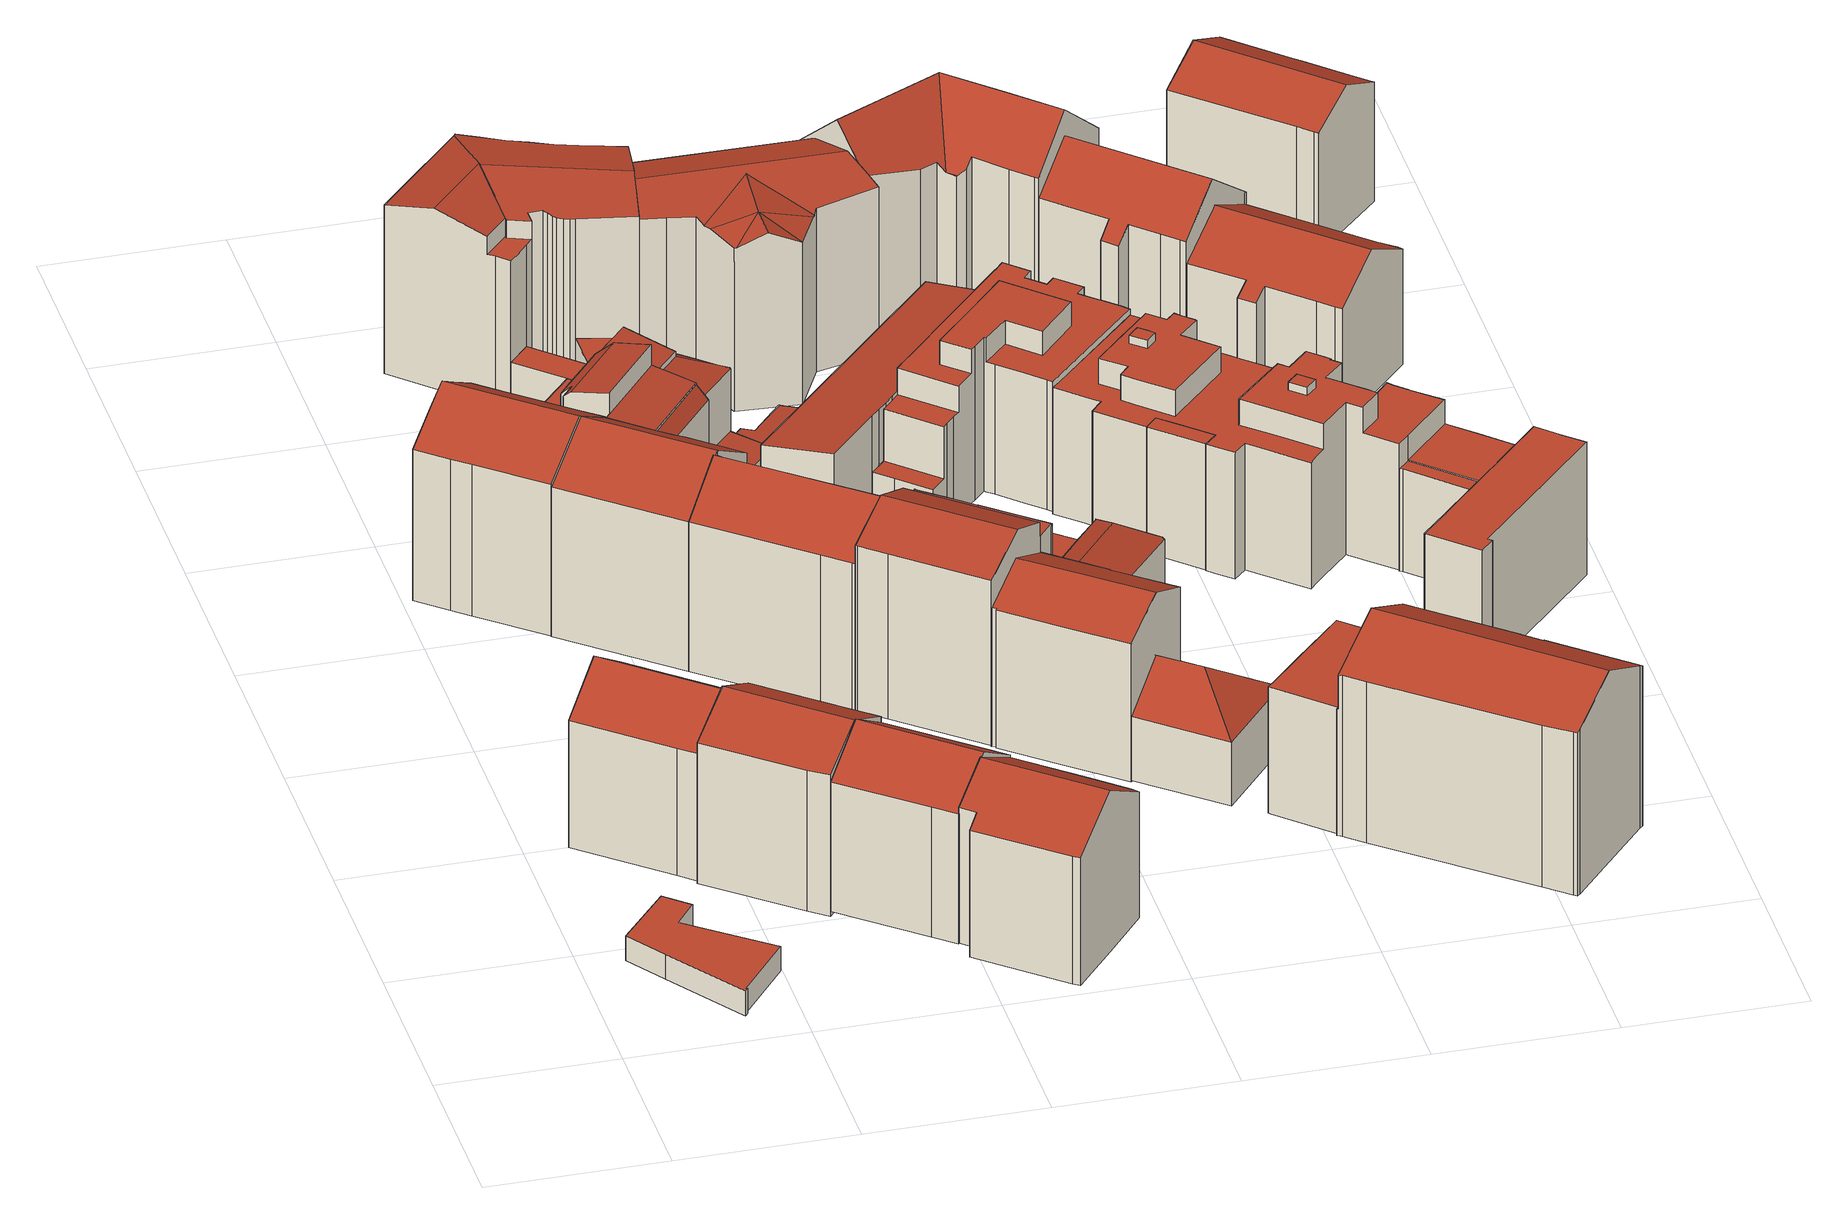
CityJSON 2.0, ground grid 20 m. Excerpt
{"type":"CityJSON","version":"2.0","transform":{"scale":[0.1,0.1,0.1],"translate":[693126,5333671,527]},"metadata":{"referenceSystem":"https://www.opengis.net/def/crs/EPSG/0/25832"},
"CityObjects":{
"building1":{"type":"Building","attributes":{"Gemeindeschluessel":"09162000","HoeheDach":"531.520","HoeheGrund":"528.500","Methode":"2000","NiedrigsteTraufeDesGebaeudes":"531.520","Geometrietyp2DReferenz":"3000","function":"31001_2000","roofType":"1000","measuredHeight":3.02},"geometry":[{"type":"MultiSurface","lod":"2","boundaries":[[[0,1,2,3]],[[4,0,3,5,6,7,8,9,10,11]],[[8,12,13,9]],[[9,13,14,10]],[[10,14,15,11]],[[1,0,4,16]],[[6,17,18,7]],[[7,18,12,8]],[[11,15,16,4]],[[17,19,2,1,16,15,14,13,12,18]],[[5,3,2,19,17,6]]],"semantics":{"surfaces":[{"type":"WallSurface"},{"type":"GroundSurface"},{"type":"RoofSurface"}],"values":[0,1,0,0,0,0,0,0,0,2,0]}}]},
"building2":{"type":"Building","attributes":{"Gemeindeschluessel":"09162000","HoeheDach":"548.028","HoeheGrund":"528.390","Methode":"1000","NiedrigsteTraufeDesGebaeudes":"543.693","Geometrietyp2DReferenz":"3000","function":"31001_1000","roofType":"3100","measuredHeight":19.64,"storeysAboveGround":4},"geometry":[{"type":"MultiSurface","lod":"2","boundaries":[[[20,21,22,23]],[[24,25,22,21,26,27]],[[28,27,26,29,30,31]],[[32,33,34,35,31,30,29,20,23]],[[36,37,24,27,28]],[[34,33,32,23,22,25,24,37]],[[34,37,36,35]],[[35,36,28,31]],[[29,26,21,20]]],"semantics":{"surfaces":[{"type":"WallSurface"},{"type":"RoofSurface"},{"type":"GroundSurface"}],"values":[0,1,0,2,1,0,0,0,0]}}]},
"building3":{"type":"Building","attributes":{"Gemeindeschluessel":"09162000","HoeheDach":"548.313","HoeheGrund":"528.130","Methode":"1000","NiedrigsteTraufeDesGebaeudes":"545.122","Geometrietyp2DReferenz":"3000","function":"31001_1000","roofType":"3100","measuredHeight":20.18,"storeysAboveGround":5},"geometry":[{"type":"MultiSurface","lod":"2","boundaries":[[[38,39,40,41,42,43]],[[42,41,44,45,46]],[[47,46,45,48,49,50]],[[39,38,51,50,49,48,52,40]],[[51,53,47,50]],[[38,43,53,51]],[[52,44,41,40]],[[48,45,44,52]],[[53,43,42,46,47]]],"semantics":{"surfaces":[{"type":"WallSurface"},{"type":"RoofSurface"},{"type":"GroundSurface"}],"values":[0,1,0,2,0,0,0,0,1]}}]},
"building4":{"type":"Building","attributes":{"Gemeindeschluessel":"09162000","HoeheDach":"551.012","HoeheGrund":"528.440","Methode":"1000","NiedrigsteTraufeDesGebaeudes":"546.655","Geometrietyp2DReferenz":"3000","function":"31001_9998","roofType":"3100","measuredHeight":22.57,"storeysAboveGround":5},"geometry":[{"type":"MultiSurface","lod":"2","boundaries":[[[54,55,56,57,58,59,60,61,62,63,64,65,66]],[[67,68,69,70]],[[71,64,63,72]],[[73,65,64,71]],[[74,75,76,77,78,79]],[[70,69,74,79]],[[58,57,80,81,82,59]],[[83,84,80,57,56,55]],[[85,61,60,86]],[[84,83,87,88,67,70,79,78,77,89,73,71,72,90,85,86,82,81,80]],[[90,62,61,85]],[[86,60,59,82]],[[69,68,91,54,66,76,75,74]],[[72,63,62,90]],[[88,91,68,67]],[[76,66,65,73,89,77]],[[88,87,83,55,54,91]]],"semantics":{"surfaces":[{"type":"RoofSurface"},{"type":"WallSurface"},{"type":"GroundSurface"}],"values":[0,1,1,1,1,1,1,1,1,2,1,1,0,1,1,1,1]}}]},
"building5":{"type":"Building","attributes":{"Gemeindeschluessel":"09162000","HoeheDach":"548.402","HoeheGrund":"528.720","Methode":"1000","NiedrigsteTraufeDesGebaeudes":"544.430","Geometrietyp2DReferenz":"3000","function":"31001_9998","roofType":"3100","measuredHeight":19.68,"storeysAboveGround":4},"geometry":[{"type":"MultiSurface","lod":"2","boundaries":[[[92,93,94,95,96,97]],[[92,97,98,99]],[[100,101,102,103]],[[104,98,97,96,105,106]],[[103,102,95,94]],[[107,104,106,108]],[[106,105,101,100,109,108]],[[99,98,104,107]],[[96,95,102,101,105]],[[93,92,99,107,108,109,100,103,94]]],"semantics":{"surfaces":[{"type":"WallSurface"},{"type":"RoofSurface"},{"type":"GroundSurface"}],"values":[0,0,0,1,0,0,0,0,1,2]}}]},
"building6":{"type":"Building","attributes":{"Gemeindeschluessel":"09162000","HoeheDach":"550.944","HoeheGrund":"528.270","Methode":"1000","NiedrigsteTraufeDesGebaeudes":"546.440","Geometrietyp2DReferenz":"3000","function":"31001_9998","roofType":"3100","measuredHeight":22.67,"storeysAboveGround":5},"geometry":[{"type":"MultiSurface","lod":"2","boundaries":[[[110,111,112,113]],[[114,115,116,117]],[[110,114,117,118,119,120,121,122,123,111]],[[119,55,124,120]],[[120,124,125,121]],[[115,113,126,116]],[[113,112,127,128,125,124,55,126]],[[110,113,115,114]],[[123,127,112,111]],[[121,125,128,122]],[[116,126,55,119,118,117]],[[122,128,127,123]]],"semantics":{"surfaces":[{"type":"WallSurface"},{"type":"GroundSurface"},{"type":"RoofSurface"}],"values":[0,0,1,0,0,2,2,0,0,0,0,0]}}]},
"building7":{"type":"Building","attributes":{"Gemeindeschluessel":"09162000","HoeheDach":"533.735","HoeheGrund":"528.440","Methode":"1000","NiedrigsteTraufeDesGebaeudes":"531.413","Geometrietyp2DReferenz":"3000","function":"31001_2000","roofType":"2100","measuredHeight":5.29},"geometry":[{"type":"MultiSurface","lod":"2","boundaries":[[[129,130,131,132]],[[133,134,130,129]],[[133,129,132,135,136]],[[137,138,131,130,134]],[[136,137,134,133]],[[132,131,138,135]],[[135,138,137,136]]],"semantics":{"surfaces":[{"type":"WallSurface"},{"type":"GroundSurface"},{"type":"RoofSurface"}],"values":[0,0,1,2,0,0,0]}}]},
"building8":{"type":"Building","attributes":{"Gemeindeschluessel":"09162000","HoeheDach":"548.349","HoeheGrund":"528.750","Methode":"1000","NiedrigsteTraufeDesGebaeudes":"544.125","Geometrietyp2DReferenz":"3000","function":"31001_1000","roofType":"3100","measuredHeight":19.6,"storeysAboveGround":5},"geometry":[{"type":"MultiSurface","lod":"2","boundaries":[[[139,140,141,142]],[[143,144,145,146,147,148]],[[149,150,151,152]],[[144,143,153,139,142,154,155,149,152,156,157,145]],[[143,148,158,153]],[[153,158,140,139]],[[159,160,150,149,155,154]],[[152,151,161,156]],[[147,146,162,161,151,150,160]],[[157,162,146,145]],[[142,141,159,154]],[[141,140,158,148,147,160,159]],[[156,161,162,157]]],"semantics":{"surfaces":[{"type":"WallSurface"},{"type":"GroundSurface"},{"type":"RoofSurface"}],"values":[0,0,0,1,0,0,0,0,2,0,0,2,0]}}]},
"building9":{"type":"Building","attributes":{"Gemeindeschluessel":"09162000","HoeheDach":"549.602","HoeheGrund":"528.480","Methode":"2000","NiedrigsteTraufeDesGebaeudes":"546.634","Geometrietyp2DReferenz":"3000","function":"31001_9998","roofType":"2100","measuredHeight":21.12,"storeysAboveGround":5},"geometry":[{"type":"MultiSurface","lod":"2","boundaries":[[[163,164,165,166,167,168]],[[169,170,171,172,173,174]],[[175,176,168,167]],[[177,178,171,170]],[[179,180,181,182]],[[172,163,168,176,181,180,173]],[[174,173,180,179]],[[165,164,178,177]],[[170,169,174,179,182,175,167,166,165,177]],[[171,178,164,163,172]],[[182,181,176,175]]],"semantics":{"surfaces":[{"type":"WallSurface"},{"type":"RoofSurface"},{"type":"GroundSurface"}],"values":[0,0,0,0,0,1,0,0,2,1,0]}}]},
"building10":{"type":"Building","attributes":{"Gemeindeschluessel":"09162000","HoeheDach":"547.115","HoeheGrund":"528.280","Methode":"2000","NiedrigsteTraufeDesGebaeudes":"544.552","Geometrietyp2DReferenz":"3000","function":"31001_9998","roofType":"1000","measuredHeight":18.84,"storeysAboveGround":4},"geometry":[{"type":"MultiSurface","lod":"2","boundaries":[[[183,184,185,186,187,188]],[[189,190,120,191,119,192,193,194,195,196]],[[197,184,183,198]],[[189,199,200,190]],[[191,120,201,198,183,188,119]],[[184,197,202,196,195,194,185]],[[192,187,186,193]],[[190,200,201,120]],[[201,200,199,202,197,198]],[[196,202,199,189]],[[119,188,187,192]],[[193,186,185,194]]],"semantics":{"surfaces":[{"type":"RoofSurface"},{"type":"GroundSurface"},{"type":"WallSurface"}],"values":[0,1,2,2,2,2,2,2,0,2,2,2]}}]},
"building11":{"type":"Building","attributes":{"Gemeindeschluessel":"09162000","HoeheDach":"534.444","HoeheGrund":"528.444","Methode":"3220","NiedrigsteTraufeDesGebaeudes":"534.444","Geometrietyp2DReferenz":"3000","function":"31001_2000","roofType":"9999","measuredHeight":6},"geometry":[{"type":"MultiSurface","lod":"2","boundaries":[[[203,204,205,129]],[[204,206,207,205]],[[208,209,210,211]],[[206,212,213,207]],[[129,205,207,213,211,210]],[[209,203,129,210]],[[212,208,211,213]],[[209,208,212,206,204,203]]],"semantics":{"surfaces":[{"type":"WallSurface"},{"type":"GroundSurface"},{"type":"RoofSurface"}],"values":[0,0,0,0,1,0,0,2]}}]},
"building12":{"type":"Building","attributes":{"Gemeindeschluessel":"09162000","HoeheDach":"550.990","HoeheGrund":"528.321","Methode":"2000","NiedrigsteTraufeDesGebaeudes":"544.844","Geometrietyp2DReferenz":"3000","function":"31001_1000","roofType":"3100","measuredHeight":22.67,"storeysAboveGround":6},"geometry":[{"type":"MultiSurface","lod":"2","boundaries":[[[214,215,115,114]],[[114,115,216,217,110]],[[218,219,220,221]],[[221,220,222,223]],[[224,225,215,214]],[[223,222,226,227,228]],[[226,222,220,219,229,217,216]],[[110,217,229,111]],[[111,229,219,218]],[[228,227,225,224]],[[114,110,111,218,221,223,228,224,214]],[[215,225,227,226,216,115]]],"semantics":{"surfaces":[{"type":"WallSurface"},{"type":"RoofSurface"},{"type":"GroundSurface"}],"values":[0,0,0,0,0,0,1,0,0,0,2,1]}}]},
"building13":{"type":"Building","attributes":{"Gemeindeschluessel":"09162000","HoeheDach":"534.430","HoeheGrund":"528.428","Methode":"3220","NiedrigsteTraufeDesGebaeudes":"534.430","Geometrietyp2DReferenz":"3000","function":"31001_2000","roofType":"9999","measuredHeight":6},"geometry":[{"type":"MultiSurface","lod":"2","boundaries":[[[230,231,211,213,207,232,233,234,235,236]],[[231,230,237,238]],[[239,240,235,234]],[[211,231,238,208]],[[207,206,241,232]],[[206,212,208,238,237,242,240,239,243,241]],[[213,212,206,207]],[[241,243,233,232]],[[211,208,212,213]],[[239,234,233,243]],[[230,236,242,237]],[[242,236,235,240]]],"semantics":{"surfaces":[{"type":"GroundSurface"},{"type":"WallSurface"},{"type":"RoofSurface"}],"values":[0,1,1,1,1,2,1,1,1,1,1,1]}}]},
"building14":{"type":"Building","attributes":{"Gemeindeschluessel":"09162000","HoeheDach":"544.835","HoeheGrund":"528.510","Methode":"2000","NiedrigsteTraufeDesGebaeudes":"540.218","Geometrietyp2DReferenz":"3000","function":"31001_9998","roofType":"2100","measuredHeight":16.32,"storeysAboveGround":4},"geometry":[{"type":"MultiSurface","lod":"2","boundaries":[[[244,245,246,247]],[[248,177,249,250,251,252,165]],[[253,254,255,256,257,258]],[[259,260,261,262]],[[249,263,264,254,253,262,250]],[[265,263,249,177]],[[266,265,177,248,165,267,167,268,269,270,244,247,271,257,256,255]],[[262,253,258,272,246,245,259]],[[262,261,251,250]],[[273,274,252,251,261,260,275,276]],[[276,275,260,259,245,244,270,269,268]],[[267,165,252,274,273,167]],[[167,273,276,268]],[[272,258,257,271,247,246]],[[265,266,255,254,264,263]]],"semantics":{"surfaces":[{"type":"WallSurface"},{"type":"RoofSurface"},{"type":"GroundSurface"}],"values":[0,0,0,0,1,0,2,1,0,1,0,0,0,0,0]}}]},
"building15":{"type":"Building","attributes":{"Gemeindeschluessel":"09162000","HoeheDach":"550.290","HoeheGrund":"528.490","Methode":"2000","NiedrigsteTraufeDesGebaeudes":"546.610","Geometrietyp2DReferenz":"3000","function":"31001_9998","roofType":"3100","measuredHeight":21.8,"storeysAboveGround":5},"geometry":[{"type":"MultiSurface","lod":"2","boundaries":[[[277,278,279,280]],[[281,282,283,284,285,286]],[[287,288,289,290]],[[291,292,293,294]],[[295,296,297,298,299]],[[287,300,301,302,303,288]],[[304,305,306,307]],[[308,309,310,311]],[[312,313,314,285,284,279,278,315,293,292,316,317,318,319]],[[313,312,319,312]],[[320,321,322,323]],[[306,319,318,324,325,307]],[[326,327,299,298]],[[328,329,290,289,330,331,332,305,304]],[[333,334,321,320]],[[296,295,335,336]],[[337,335,295,299,327,338,339,322,321,334,310,309,286,285,314]],[[340,338,327,326]],[[341,316,292,291]],[[289,288,303,302,296,336,342,343,330]],[[324,318,317,344]],[[336,335,337,314,313,314,345,342]],[[280,279,284,283]],[[346,339,338,340]],[[331,347,345,314,313,312,332]],[[344,317,316,341]],[[332,312,319,306,305]],[[311,310,334,333]],[[323,322,339,346]],[[348,315,278,277]],[[294,293,315,348]],[[330,343,342,345,347,331]],[[283,282,281,308,311,333,320,323,346,340,326,298,297,301,300,287,290,329,328,304,307,325,324,344,341,291,294,348,277,280]],[[281,286,309,308]],[[297,296,302,301]]],"semantics":{"surfaces":[{"type":"WallSurface"},{"type":"RoofSurface"},{"type":"GroundSurface"}],"values":[0,0,0,0,0,0,0,0,1,0,0,0,0,0,0,0,1,0,0,1,0,0,0,0,1,0,1,0,0,0,0,0,2,0,0]}}]},
"building16":{"type":"Building","attributes":{"Gemeindeschluessel":"09162000","HoeheDach":"532.823","HoeheGrund":"528.430","Methode":"2000","NiedrigsteTraufeDesGebaeudes":"530.942","Geometrietyp2DReferenz":"3000","function":"31001_2000","roofType":"1000","measuredHeight":4.39},"geometry":[{"type":"MultiSurface","lod":"2","boundaries":[[[349,350,351,352]],[[353,354,355,356]],[[357,358,359,360,361,362,363,364]],[[365,366,367,368]],[[369,370,364,363,371,372]],[[373,374,375,360,359,376,356,355,377]],[[350,377,355,354,351]],[[373,377,350,349]],[[378,379,369,372]],[[368,367,379,378]],[[366,353,356,376,359,358,357,364,370,369,379,367]],[[351,354,353,366,365,380,352]],[[375,374,373,349,352,380,365,368,378,372,371,363,362,361,360]]],"semantics":{"surfaces":[{"type":"WallSurface"},{"type":"RoofSurface"},{"type":"GroundSurface"}],"values":[0,0,0,0,0,0,1,0,0,0,1,0,2]}}]},
"building17":{"type":"Building","attributes":{"Gemeindeschluessel":"09162000","HoeheDach":"551.190","HoeheGrund":"528.570","Methode":"2000","NiedrigsteTraufeDesGebaeudes":"538.513","Geometrietyp2DReferenz":"3000","function":"31001_1000","roofType":"3100","measuredHeight":22.62,"storeysAboveGround":6},"geometry":[{"type":"MultiSurface","lod":"2","boundaries":[[[381,382,383,384]],[[385,386,387,388,389,390,391,392]],[[393,394,395,396,397,398]],[[389,399,400,390]],[[401,402,396,395]],[[403,385,392,404]],[[405,406,382,381]],[[394,393,407,408,409,410,411,412,413,414,415,403,404,416,417,418,405,381,384,419,420,421,422,423,424,425,426,401,395]],[[427,428,429,430,431,432,433]],[[434,433,432,435,436,422,421,420,419]],[[437,438,439,428,427,433,434,383,382,406,440]],[[422,436,441,423]],[[440,400,399,437]],[[409,439,438,410]],[[414,413,412,411,410,438,437,399,389,388,387]],[[431,442,443,398,397,396,402,444,445,446,441,436,435,432]],[[423,441,446,424]],[[429,447,448,430]],[[384,383,434,419]],[[444,402,401,426]],[[414,387,386,415]],[[431,430,448,442]],[[392,391,390,400,440,406,405,418,417,416,404]],[[442,448,447,443]],[[445,444,426,425,424,446]],[[409,408,407,393,398,443,447,429,428,439]],[[415,386,385,403]]],"semantics":{"surfaces":[{"type":"WallSurface"},{"type":"RoofSurface"},{"type":"GroundSurface"}],"values":[0,1,0,1,0,0,0,2,0,0,1,0,0,0,0,1,0,1,0,0,0,0,0,0,0,0,0]}}]},
"building18":{"type":"Building","attributes":{"Gemeindeschluessel":"09162000","HoeheDach":"548.009","HoeheGrund":"528.520","Methode":"1000","NiedrigsteTraufeDesGebaeudes":"541.396","Geometrietyp2DReferenz":"3000","function":"31001_1000","roofType":"3100","measuredHeight":19.49,"storeysAboveGround":5},"geometry":[{"type":"MultiSurface","lod":"2","boundaries":[[[449,450,451,452,453,454,455]],[[456,457,458,459,460,461]],[[462,454,453,463]],[[464,465,466,467,468,469,470,471,472]],[[473,474,456,461]],[[451,475,476,477,452]],[[474,478,479,480,481,482,457,456]],[[483,484,468,467,485,486,476,475]],[[487,471,470,449,455,488]],[[450,483,475,451]],[[458,488,455,454,462,489,459]],[[466,465,464,490,491,492,493,494,473,461,460,459,489,462,463,477,476,486,485,467]],[[493,492,480,479,478,494]],[[492,491,490,495,481,480]],[[470,469,468,484,483,450,449]],[[495,490,464,472]],[[482,481,495,472,471,487,488,458,457]],[[463,453,452,477]],[[494,478,474,473]]],"semantics":{"surfaces":[{"type":"RoofSurface"},{"type":"WallSurface"},{"type":"GroundSurface"}],"values":[0,1,1,1,1,1,0,1,1,0,1,2,1,1,0,1,0,1,1]}}]},
"building19":{"type":"Building","attributes":{"Gemeindeschluessel":"09162000","HoeheDach":"531.195","HoeheGrund":"528.990","Methode":"1000","NiedrigsteTraufeDesGebaeudes":"531.195","Geometrietyp2DReferenz":"3000","function":"31001_2000","roofType":"1000","measuredHeight":2.21},"geometry":[{"type":"MultiSurface","lod":"2","boundaries":[[[496,497,498,499]],[[499,500,501,496]],[[501,502,497,496]],[[499,498,503,500]],[[497,502,503,498]],[[500,503,502,501]]],"semantics":{"surfaces":[{"type":"WallSurface"},{"type":"GroundSurface"},{"type":"RoofSurface"}],"values":[0,1,0,0,2,0]}}]},
"building20":{"type":"Building","attributes":{"Gemeindeschluessel":"09162000","HoeheDach":"540.453","HoeheGrund":"528.720","Methode":"1000","NiedrigsteTraufeDesGebaeudes":"536.359","Geometrietyp2DReferenz":"3000","function":"31001_1000","roofType":"3200","measuredHeight":11.73,"storeysAboveGround":2},"geometry":[{"type":"MultiSurface","lod":"2","boundaries":[[[504,505,506,507]],[[508,509,510,511]],[[506,512,513,514,515,507]],[[516,510,509,513,512]],[[514,513,509,508]],[[504,507,515,514,508,511]],[[511,510,505,504]],[[505,510,516]],[[505,516,512,506]]],"semantics":{"surfaces":[{"type":"WallSurface"},{"type":"RoofSurface"},{"type":"GroundSurface"}],"values":[0,0,0,1,0,2,0,1,1]}}]},
"building21":{"type":"Building","attributes":{"Gemeindeschluessel":"09162000","HoeheDach":"541.830","HoeheGrund":"528.410","Methode":"2000","NiedrigsteTraufeDesGebaeudes":"540.657","Geometrietyp2DReferenz":"3000","function":"31001_9998","roofType":"1000","measuredHeight":13.42},"geometry":[{"type":"MultiSurface","lod":"2","boundaries":[[[517,518,519,520]],[[521,522,523,524]],[[525,526,527,528]],[[529,530,522,521]],[[518,517,526,525]],[[520,519,531,532]],[[525,528,523,522,530,533,531,519,518]],[[534,533,530,529]],[[532,531,533,534]],[[524,523,528,527]],[[527,526,517,520,532,534,529,521,524]]],"semantics":{"surfaces":[{"type":"WallSurface"},{"type":"RoofSurface"},{"type":"GroundSurface"}],"values":[0,0,0,0,0,0,1,0,0,0,2]}}]},
"building22":{"type":"Building","attributes":{"Gemeindeschluessel":"09162000","HoeheDach":"549.990","HoeheGrund":"528.475","Methode":"2000","NiedrigsteTraufeDesGebaeudes":"544.950","Geometrietyp2DReferenz":"3000","function":"31001_9998","roofType":"3100","measuredHeight":21.52,"storeysAboveGround":5},"geometry":[{"type":"MultiSurface","lod":"2","boundaries":[[[535,536,537,538,539,540]],[[541,542,543,544]],[[540,545,546,535]],[[547,548,549,550]],[[551,283,552,553,554]],[[281,555,552,283]],[[556,544,557]],[[558,559,560,561]],[[542,541,562,563,564,565]],[[566,567,568,569,550,549]],[[548,547,570,571]],[[572,573,574,575]],[[576,565,564,577]],[[578,579,571,570]],[[568,576,577,569]],[[548,571,579,560,559,574,573,580,554,553,566,549]],[[540,539,543,542,565,576,568,567,581,582,545]],[[562,544,556]],[[567,566,553,552,555,581]],[[538,544,543,539]],[[561,560,579,578]],[[575,574,559,558]],[[562,541,544]],[[551,554,580,583]],[[583,580,573,572]],[[537,557,544,538]],[[564,563,536,535,546,308,281,283,551,583,572,575,558,561,578,570,547,550,569,577]],[[546,545,582,308]],[[281,308,582,581,555]],[[536,563,562,556,557,537]]],"semantics":{"surfaces":[{"type":"WallSurface"},{"type":"RoofSurface"},{"type":"GroundSurface"}],"values":[0,1,0,0,0,0,1,0,0,0,0,0,0,0,0,1,1,1,1,1,0,0,1,0,0,1,2,0,0,0]}}]},
"building23":{"type":"Building","attributes":{"Gemeindeschluessel":"09162000","HoeheDach":"531.160","HoeheGrund":"528.660","Methode":"2000","NiedrigsteTraufeDesGebaeudes":"531.160","Geometrietyp2DReferenz":"3000","function":"31001_2000","roofType":"1000","measuredHeight":2.5},"geometry":[{"type":"MultiSurface","lod":"2","boundaries":[[[584,585,586,587]],[[588,586,585,589]],[[589,585,584,590]],[[591,588,589,590]],[[591,587,586,588]],[[590,584,587,591]]],"semantics":{"surfaces":[{"type":"RoofSurface"},{"type":"WallSurface"},{"type":"GroundSurface"}],"values":[0,1,1,2,1,1]}}]},
"building24":{"type":"Building","attributes":{"Gemeindeschluessel":"09162000","HoeheDach":"547.450","HoeheGrund":"528.860","Methode":"2000","NiedrigsteTraufeDesGebaeudes":"535.120","Geometrietyp2DReferenz":"3000","function":"31001_1000","roofType":"1000","measuredHeight":18.59,"storeysAboveGround":6},"geometry":[{"type":"MultiSurface","lod":"2","boundaries":[[[592,593,594,595]],[[596,597,598,599]],[[600,601,602,603]],[[604,605,601,600]],[[606,607,608,609,594,593,610,611,612,613]],[[614,615,616,617]],[[618,619,615,614]],[[620,621,622,623]],[[624,625,626,627,609,608,628]],[[629,630,631,632,633,634]],[[617,616,635,636]],[[637,638,639,625,624,628,640,641,642,643,644,645,646,618,614,617,636,647,648,649,650,651,652,634,633,632,653,654,655,620,623,656,657,658,604,600,603]],[[659,597,596,660,643,642,641,640,607,606]],[[639,638,661,662,626,625]],[[628,608,607,640]],[[663,605,604,658,657,664]],[[659,606,613,665]],[[666,667,619,618,646,645,644,668,669]],[[669,668,660,596,599,670,671,672]],[[653,673,674,654]],[[648,671,670,649]],[[635,675,672,671,648,647,636]],[[676,621,620,655,654,674]],[[595,594,609,627]],[[637,677,661,638]],[[597,659,665,678,679,680,592,595,627,626,662,661,677,602,601,605,663,664,681,622,621,676,674,673,631,630,629,682,683,598]],[[670,599,598,683,651,650,649]],[[623,622,681,656]],[[613,612,611,679,678,665]],[[679,611,610,680]],[[683,682,629,634,652,651]],[[615,619,667,666,675,635,616]],[[666,669,672,675]],[[656,681,664,657]],[[632,631,673,653]],[[680,610,593,592]],[[603,602,677,637]],[[643,660,668,644]]],"semantics":{"surfaces":[{"type":"WallSurface"},{"type":"RoofSurface"},{"type":"GroundSurface"}],"values":[0,0,0,0,1,0,0,0,0,0,0,2,0,0,0,0,0,0,1,0,0,0,0,0,0,1,0,0,0,0,0,1,0,0,0,0,0,0]}}]},
"building25":{"type":"Building","attributes":{"Gemeindeschluessel":"09162000","HoeheDach":"551.752","HoeheGrund":"528.610","Methode":"2000","NiedrigsteTraufeDesGebaeudes":"543.913","Geometrietyp2DReferenz":"3000","function":"31001_1000","roofType":"3100","measuredHeight":23.14,"storeysAboveGround":6},"geometry":[{"type":"MultiSurface","lod":"2","boundaries":[[[684,685,686,687,688,689,690,691,692]],[[693,694,695,696]],[[697,698,699,700,690,689]],[[701,702,703,704,705,706,707,708,709,710,711]],[[712,687,686,713]],[[690,700,714,715,695,694,716,717,718,719,720,691]],[[699,698,697,721,712,713,722,723,724,725,726,727,728,729,730,731,732,733,734,735,736,737,693,696,738,739]],[[734,719,718,735]],[[697,689,688,721]],[[727,726,702,701,711,728]],[[725,703,702,726]],[[728,711,710,729]],[[692,691,720,706,705,704]],[[738,715,714,739]],[[713,686,685,722]],[[735,718,717,736]],[[721,688,687,712]],[[696,695,715,738]],[[710,709,708,731,730,729]],[[719,734,733,732,707,706,720]],[[739,714,700,699]],[[736,717,716,737]],[[722,685,684,723]],[[731,708,707,732]],[[737,716,694,693]],[[724,723,684,692,704,703,725]]],"semantics":{"surfaces":[{"type":"RoofSurface"},{"type":"WallSurface"},{"type":"GroundSurface"}],"values":[0,1,1,0,1,0,2,1,1,1,1,1,1,1,1,1,1,1,1,1,1,1,1,1,1,1]}}]},
"building26":{"type":"Building","attributes":{"Gemeindeschluessel":"09162000","HoeheDach":"543.910","HoeheGrund":"528.680","Methode":"2000","NiedrigsteTraufeDesGebaeudes":"543.910","Geometrietyp2DReferenz":"3000","function":"51009_1610","roofType":"1000","measuredHeight":15.23},"geometry":[{"type":"MultiSurface","lod":"2","boundaries":[[[740,741,742,743]],[[744,745,746,747]],[[742,741,746,745]],[[743,742,745,744]],[[744,747,740,743]],[[747,746,741,740]]],"semantics":{"surfaces":[{"type":"WallSurface"},{"type":"RoofSurface"},{"type":"GroundSurface"}],"values":[0,0,1,0,2,0]}}]},
"building27":{"type":"Building","attributes":{"Gemeindeschluessel":"09162000","HoeheDach":"552.937","HoeheGrund":"528.420","Methode":"1000","NiedrigsteTraufeDesGebaeudes":"546.482","Geometrietyp2DReferenz":"3000","function":"31001_9998","roofType":"3100","measuredHeight":24.52,"storeysAboveGround":5},"geometry":[{"type":"MultiSurface","lod":"2","boundaries":[[[748,749,750,751,752,753,754,755]],[[756,757,758,750,749,759]],[[760,761,762,763,764,765]],[[754,753,766,767,768,769]],[[765,764,770,771]],[[772,773,774,775]],[[756,759,776,777]],[[778,779,773,772]],[[762,780,763]],[[757,756,777,781,782,783,784,761,760,765,771,785,786,787,788,789,778,772,775,790,768,767,766,791,792,758]],[[782,793,794,783]],[[795,796,797,789,788,787]],[[781,798,793,782]],[[799,800,755,754,769,801,774,773,779,797,796,795]],[[752,751,792,791,766,753]],[[790,801,769,768]],[[792,751,750,758]],[[789,797,779,778]],[[786,785,802,799,795,787]],[[777,776,798,781]],[[775,774,801,790]],[[780,794,793,798,776,759,749,748,755,763]],[[761,784,783,794,780,762]],[[771,770,802,785]],[[802,770,764,763,755,800,799]]],"semantics":{"surfaces":[{"type":"RoofSurface"},{"type":"WallSurface"},{"type":"GroundSurface"}],"values":[0,1,1,1,1,1,1,1,0,2,1,1,1,0,1,1,1,1,1,1,1,0,1,1,0]}}]},
"building28":{"type":"Building","attributes":{"Gemeindeschluessel":"09162000","HoeheDach":"548.040","HoeheGrund":"528.600","Methode":"2000","NiedrigsteTraufeDesGebaeudes":"533.220","Geometrietyp2DReferenz":"3000","function":"31001_1000","roofType":"1000","measuredHeight":19.44,"storeysAboveGround":6},"geometry":[{"type":"MultiSurface","lod":"2","boundaries":[[[803,804,805,806]],[[807,808,809,810]],[[811,812,813,814]],[[815,816,817,818]],[[819,820,821,822,823,824,825]],[[826,827,828,829]],[[805,804,830,831,832,833,834,835,820,819,825,836,837,838,839,840,841],[842,843,844,845,846]],[[847,848,824,823]],[[849,850,814,813,851,852,853,854,855]],[[856,857,858,859,821,820,835]],[[860,861,862,863]],[[864,865,866,867]],[[868,745,808,807]],[[869,746,745,868]],[[870,837,836,871]],[[872,873,874,875,876,877,878,879,880]],[[881,882,831,830,804,803]],[[845,883,884,846]],[[885,886,887,888,889,890,865,864]],[[891,892,809,808,745,746,893,741,742,894,895,896,897,898,899,887,886,885,864,867,860,863,900,901,902,903,904,905,906,882,881,803,806,907,908,909,910,870,871,824,848,911,912,913,914]],[[915,916,917,918]],[[917,916,817,816]],[[873,872,919,920]],[[921,922,810,809,892,891,914,923]],[[879,924,925,926,927,928,880]],[[914,913,912,929,930,923]],[[931,932,741,893,746,869]],[[933,934,935,936,937,938]],[[911,848,847,859,858,939,940,929,912]],[[935,934,812,811]],[[918,917,816,815]],[[871,836,825,824]],[[941,942,852,851]],[[887,899,898,943,944,945,855,854,888]],[[946,947,926,925]],[[890,889,888,854,853,852,942,948,949,919,872,880,928,950,951,862,861,866,865],[818,915,918,815]],[[834,904,903,902,901,900,863,862,952,953,954,955,956,957,856,835]],[[876,875,827,826]],[[958,959,895,894,742,960]],[[883,961,962,963,884]],[[846,884,963,842]],[[905,833,832,906]],[[806,805,841,907]],[[962,961,844,843,842,963]],[[949,948,942,941,964,965,920,919]],[[966,943,898,897,896,967]],[[967,896,895,959]],[[960,742,741,932]],[[862,951,968,947,946,969,952]],[[970,938,937,971,829,828]],[[811,814,850,849,855,945,944,943,966,967,959,958,960,932,931,869,868,807,810,922,921,923,930,929,940,939,858,857,856,957,956,955,954,953,952,969,946,925,924,879,878,877,876,826,829,971,937,936,935]],[[906,832,831,882]],[[965,964,941,851,813,812,934,933,938,970,828,827,875,874,873,920]],[[844,961,883,845]],[[972,927,926,947,968]],[[950,928,927,972,968,951]],[[867,866,861,860]],[[822,821,859,847,823]],[[818,817,916,915]],[[904,834,833,905]],[[841,840,839,838,837,870,910,909,908,907]]],"semantics":{"surfaces":[{"type":"WallSurface"},{"type":"RoofSurface"},{"type":"GroundSurface"}],"values":[0,0,0,0,0,0,1,0,0,0,0,0,0,0,0,0,0,0,0,1,0,1,0,0,0,0,0,0,0,0,0,0,0,0,0,1,0,0,0,1,0,0,0,0,0,0,0,0,0,0,2,0,1,0,1,0,0,1,0,0,0]}}]},
"building29":{"type":"Building","attributes":{"Gemeindeschluessel":"09162000","HoeheDach":"549.853","HoeheGrund":"528.640","Methode":"1000","NiedrigsteTraufeDesGebaeudes":"543.986","Geometrietyp2DReferenz":"3000","function":"31001_1000","roofType":"3100","measuredHeight":21.21,"storeysAboveGround":4},"geometry":[{"type":"MultiSurface","lod":"2","boundaries":[[[973,974,975,976,977,978,979,980,981,982,983,984,985,986,987]],[[988,989,990,984,983,982]],[[991,992,993,994,995,996,997,998,989,988]],[[975,997,996,976]],[[998,999,1000,1001,1002,990,989]],[[978,994,993,979]],[[977,995,994,978]],[[985,1002,1001,986]],[[984,990,1002,985]],[[981,991,988,982]],[[980,992,991,981]],[[979,993,992,980]],[[976,996,995,977]],[[986,1001,1000,987]],[[987,1000,999,973]],[[975,974,973,999,998,997]]],"semantics":{"surfaces":[{"type":"GroundSurface"},{"type":"WallSurface"},{"type":"RoofSurface"}],"values":[0,1,2,1,2,1,1,1,1,1,1,1,1,1,1,1]}}]},
"building30":{"type":"Building","attributes":{"Gemeindeschluessel":"09162000","HoeheDach":"540.880","HoeheGrund":"528.490","Methode":"2000","NiedrigsteTraufeDesGebaeudes":"540.880","Geometrietyp2DReferenz":"3000","function":"51009_1610","roofType":"1000","measuredHeight":12.39},"geometry":[{"type":"MultiSurface","lod":"2","boundaries":[[[1003,1004,1005,1006]],[[1006,1007,1008,1009,1010,1003]],[[1004,1011,1012,1013,1014,1005]],[[1007,1014,1013,1008]],[[1006,1005,1014,1007]],[[1009,1012,1011,1010]],[[1008,1013,1012,1009]],[[1010,1011,1004,1003]]],"semantics":{"surfaces":[{"type":"WallSurface"},{"type":"GroundSurface"},{"type":"RoofSurface"}],"values":[0,1,2,0,0,0,0,0]}}]},
"building31":{"type":"Building","attributes":{"Gemeindeschluessel":"09162000","HoeheDach":"543.897","HoeheGrund":"527.790","Methode":"1000","NiedrigsteTraufeDesGebaeudes":"540.980","Geometrietyp2DReferenz":"3000","function":"31001_1000","roofType":"1000","measuredHeight":16.11,"storeysAboveGround":5},"geometry":[{"type":"MultiSurface","lod":"2","boundaries":[[[1015,1016,1017,1018,1019,1020,1021]],[[1022,1023,1024,1025]],[[1026,1027,1023,1022]],[[1021,1020,1028,1029]],[[1030,1031,1032,1033]],[[1019,1018,1034,1035]],[[1027,1036,1037,1038,1032,1031,1034,1018,1017,1039,1024,1023]],[[1039,1017,1016,1040]],[[1019,1035,1041,1042,1028,1020]],[[1043,1044,1033,1032,1038,1037]],[[1045,1035,1034,1031,1030]],[[1025,1024,1039,1040]],[[1046,1041,1035,1045]],[[1044,1043,1047,1026,1022,1025,1040,1016,1015,1021,1029,1048,1046,1045,1030,1033]],[[1043,1037,1036,1047]],[[1048,1042,1041,1046]],[[1047,1036,1027,1026]],[[1029,1028,1042,1048]]],"semantics":{"surfaces":[{"type":"WallSurface"},{"type":"RoofSurface"},{"type":"GroundSurface"}],"values":[0,0,0,0,0,0,1,0,1,0,0,0,0,2,0,0,0,0]}}]},
"building32":{"type":"Building","attributes":{"Gemeindeschluessel":"09162000","HoeheDach":"546.400","HoeheGrund":"528.720","Methode":"2000","NiedrigsteTraufeDesGebaeudes":"541.784","Geometrietyp2DReferenz":"3000","function":"31001_1000","roofType":"3100","measuredHeight":17.68,"storeysAboveGround":4},"geometry":[{"type":"MultiSurface","lod":"2","boundaries":[[[1049,1050,1051,1052,1053,1054]],[[1055,1056,1057,1058,1059,1060]],[[1061,1062,1063,1064]],[[1065,1066,1067,1068]],[[1049,1054,1062,1061]],[[1050,1049,1061,1064,1069,1070,1065,1068,1071,1072,1060,1059,1058,1073,1074,1051]],[[1073,1075,1076,1074]],[[1058,1057,1075,1073]],[[1053,1052,1076,1075,1057,1056]],[[1064,1063,1077,1069]],[[1074,1076,1052,1051]],[[1067,1078,1079,1072,1071,1068]],[[1065,1070,1069,1077,1080,1066]],[[1072,1079,1055,1060]],[[1079,1078,1067,1066,1080,1077,1063,1062,1054,1053,1056,1055]]],"semantics":{"surfaces":[{"type":"WallSurface"},{"type":"GroundSurface"},{"type":"RoofSurface"}],"values":[0,0,0,0,0,1,0,0,2,0,0,0,0,0,2]}}]},
"building33":{"type":"Building","attributes":{"Gemeindeschluessel":"09162000","HoeheDach":"545.816","HoeheGrund":"528.568","Methode":"1000","NiedrigsteTraufeDesGebaeudes":"543.048","Geometrietyp2DReferenz":"3000","function":"31001_1000","roofType":"3100","measuredHeight":17.25,"storeysAboveGround":4},"geometry":[{"type":"MultiSurface","lod":"2","boundaries":[[[1081,1082,1083,1084]],[[1085,1086,1087,1088]],[[1089,1084,1083,1090,1091]],[[1082,1087,1086,1092,1090,1083]],[[1093,1094,1095,1096]],[[1089,1091,1097,1098]],[[1098,1097,1099,1100]],[[1100,1099,1094,1093]],[[1092,1086,1085,1101,1102]],[[1088,1087,1082,1081]],[[1102,1101,1103,1104]],[[1096,1095,1104,1103]],[[1085,1088,1081,1084,1089,1098,1100,1093,1096,1103,1101]],[[1102,1104,1095,1094,1099,1097,1091,1090,1092]]],"semantics":{"surfaces":[{"type":"WallSurface"},{"type":"RoofSurface"},{"type":"GroundSurface"}],"values":[0,0,0,1,0,0,0,0,0,0,0,0,2,1]}}]}
},
"vertices":[
[142,40,15],[142,40,45],[139,36,45],[139,36,15],[141,41,15],[138,37,15],[77,124,15],[47,168,15],[101,232,15],[128,208,15],[106,179,15],[195,109,15],[101,232,45],[128,208,45],[106,179,45],[195,109,45],[141,41,45],[77,124,45],[47,168,45],[138,37,45],
[216,409,14],[216,409,167],[235,394,167],[235,394,14],[195,345,210],[234,394,167],[123,486,168],[84,439,210],[45,391,168],[123,486,14],[84,439,14],[45,391,14],[234,394,14],[195,345,14],[156,297,14],[139,312,14],[139,312,168],[156,297,168],
[272,202,11],[310,250,11],[350,298,11],[350,298,181],[310,250,213],[272,202,182],[327,317,181],[235,394,181],[195,346,213],[156,297,181],[235,394,11],[195,346,11],[156,297,11],[251,218,11],[327,317,11],[251,218,181],
[173,836,240],[213,884,202],[218,890,197],[218,891,197],[192,911,197],[178,923,197],[149,947,197],[130,963,197],[98,988,198],[85,973,210],[70,954,225],[54,937,239],[54,936,240],[60,840,14],[60,840,197],[42,855,197],[42,855,14],[70,954,14],[85,973,14],[54,937,14],[9,883,197],[18,894,206],[38,918,225],[38,918,14],[18,894,14],[9,883,14],[218,891,14],[192,911,14],[178,923,14],[213,884,14],[218,890,14],[130,963,14],[149,947,14],[173,836,14],[129,783,14],[54,936,14],[98,988,14],[129,783,197],
[417,151,17],[422,157,17],[462,205,17],[462,205,174],[422,157,214],[417,151,209],[383,110,174],[383,110,17],[350,298,17],[350,298,174],[438,225,174],[438,225,17],[359,130,174],[311,250,214],[272,202,174],[359,130,17],[272,202,17],[311,250,17],
[293,739,13],[338,794,13],[338,794,195],[293,739,239],[248,684,13],[248,684,194],[129,783,194],[129,783,13],[174,838,13],[213,884,13],[256,848,13],[273,836,13],[276,839,13],[285,840,13],[256,848,202],[273,836,201],[174,838,239],[285,840,194],[276,839,198],
[165,1067,14],[165,1067,67],[225,1017,67],[225,1017,14],[126,1021,14],[126,1021,44],[235,1010,14],[195,963,14],[195,963,44],[235,1010,67],
[387,82,18],[387,82,171],[398,96,182],[398,96,18],[483,1,18],[528,55,18],[573,109,18],[573,109,171],[528,55,213],[483,1,172],[417,151,18],[417,151,213],[462,205,171],[462,205,18],[476,6,18],[383,110,18],[416,150,18],[529,148,18],[566,116,18],[476,6,172],[383,110,182],[416,150,213],[529,148,171],[566,116,171],
[251,997,217],[265,985,221],[265,985,15],[251,997,15],[235,1010,15],[235,1010,198],[185,917,15],[218,891,15],[218,891,226],[185,917,217],[178,923,209],[178,923,15],[195,963,15],[195,963,197],[283,970,15],[283,970,226],[191,939,15],[191,939,209],[182,948,196],[182,948,15],
[252,852,193],[322,938,193],[303,954,197],[283,970,201],[218,891,201],[213,884,201],[280,865,13],[271,864,13],[252,852,13],[218,891,13],[283,970,13],[303,954,13],[322,938,13],[333,929,13],[322,938,191],[252,852,191],[280,865,176],[271,864,183],[256,848,184],[333,929,176],
[165,1067,74],[163,1069,74],[163,1069,14],[244,1159,74],[244,1159,14],[302,1105,74],[226,1017,74],[226,1017,14],[302,1105,14],[250,1154,74],[250,1154,14],
[362,590,13],[362,590,194],[286,731,240],[293,739,233],[455,699,13],[455,699,178],[482,676,178],[482,676,13],[484,675,179],[484,675,13],[389,567,13],[389,567,194],[432,612,240],[392,564,194],[392,564,13],[338,794,179],
[316,1120,14],[311,1114,14],[196,1203,14],[219,1228,14],[271,1179,14],[271,1230,14],[334,1215,14],[316,1120,74],[311,1114,74],[271,1179,74],[271,1230,74],[196,1203,74],[334,1215,74],[219,1228,74],
[302,1105,15],[302,1105,140],[311,1114,132],[311,1114,15],[272,980,15],[283,970,149],[272,980,159],[272,980,165],[265,985,167],[386,1048,133],[387,1047,132],[387,1047,15],[386,1048,15],[383,1051,15],[383,1051,132],[283,1082,159],[283,1082,178],[328,1043,165],[328,1043,159],[303,954,132],[359,1016,132],[303,954,15],[359,1016,15],[254,994,15],[225,1017,15],[226,1018,15],[283,1082,15],[356,1075,15],[356,1075,132],[235,1010,176],[254,994,170],[226,1018,178],[225,1017,178],
[333,1353,15],[333,1353,221],[357,1346,221],[357,1346,15],[345,1276,15],[346,1281,15],[349,1298,15],[349,1298,230],[346,1281,233],[345,1276,232],[196,1204,15],[196,1204,196],[183,1217,196],[183,1217,15],[261,1379,15],[261,1379,221],[284,1369,221],[284,1369,15],[227,1238,218],[227,1238,196],[227,1238,15],[226,1251,15],[226,1251,220],[205,1213,15],[219,1229,15],[219,1229,196],[205,1213,196],[89,1304,15],[89,1304,219],[110,1327,219],[110,1327,15],[334,1215,15],[334,1215,221],[271,1230,219],[271,1230,15],[197,1335,233],[197,1334,233],[197,1333,233],[308,1360,221],[238,1390,220],[215,1403,220],[193,1416,219],[191,1414,219],[259,1233,15],[259,1233,219],[253,1236,219],[253,1236,15],[193,1416,15],[191,1414,15],[242,1251,15],[242,1251,221],[131,1264,15],[176,1222,15],[176,1222,196],[176,1222,218],[131,1264,233],[265,1230,15],[265,1230,219],[203,1247,218],[203,1247,196],[202,1250,219],[245,1245,221],[249,1240,220],[245,1245,15],[238,1390,15],[202,1250,196],[200,1248,196],[215,1403,15],[202,1250,218],[249,1240,15],[200,1248,218],[308,1360,15],
[333,929,14],[333,929,53],[303,954,58],[303,954,14],[385,1046,40],[385,1046,58],[423,1015,51],[423,1015,49],[458,1098,44],[480,1078,49],[481,1077,50],[481,1077,14],[480,1078,14],[458,1098,14],[453,1103,14],[453,1103,43],[387,1047,14],[387,1047,40],[383,1051,39],[383,1051,14],[417,1064,42],[452,1103,43],[452,1103,14],[417,1064,14],[339,924,14],[423,1015,14],[431,1023,14],[431,1023,49],[339,924,52],[405,1076,14],[405,1076,39],[385,1046,14],
[486,673,16],[486,673,201],[513,651,201],[513,651,16],[394,563,216],[421,541,216],[510,466,216],[515,471,219],[550,513,242],[432,611,242],[397,570,219],[392,564,216],[644,627,16],[669,657,16],[670,657,16],[670,657,115],[669,657,115],[644,627,115],[584,555,219],[466,653,219],[668,659,16],[668,659,115],[394,563,16],[392,564,16],[484,675,16],[484,675,201],[644,626,16],[603,577,16],[602,576,16],[585,556,16],[584,555,16],[550,513,16],[515,471,16],[510,466,16],[421,541,16],[397,570,16],[432,611,16],[466,653,16],[539,629,16],[539,630,16],[580,679,16],[594,696,16],[628,668,16],[639,682,16],[641,680,16],[667,659,16],[575,600,201],[603,577,201],[603,577,144],[575,600,144],[575,600,115],[539,630,115],[539,630,201],[539,629,201],[580,679,115],[594,696,115],[584,555,201],[585,556,201],[602,576,201],[466,653,201],[628,668,115],[616,650,115],[644,626,115],[667,659,115],[641,680,115],[639,682,115],[644,626,144],[616,650,144],
[615,532,174],[674,603,174],[670,657,146],[670,657,145],[644,627,145],[602,576,145],[586,556,145],[510,466,183],[547,510,210],[585,556,182],[585,556,15],[547,510,15],[510,466,15],[602,576,15],[644,627,15],[645,506,15],[646,507,15],[660,524,15],[729,605,15],[729,605,144],[660,524,145],[646,507,145],[646,507,182],[645,506,182],[515,463,15],[515,463,183],[697,634,145],[697,634,15],[670,657,15],[514,462,182],[570,415,182],[631,365,182],[669,410,210],[608,461,210],[727,607,146],[728,606,145],[728,606,15],[727,607,15],[615,532,182],[586,556,182],[586,556,15],[706,455,15],[669,410,15],[631,365,15],[570,415,15],[514,462,15],[706,455,183],
[566,753,20],[566,753,42],[527,790,42],[527,790,20],[542,805,20],[581,769,20],[581,769,42],[542,805,42],
[718,292,17],[718,292,94],[631,365,94],[631,365,17],[708,453,17],[708,453,94],[793,382,94],[793,382,17],[668,410,135],[706,455,94],[706,455,17],[668,410,17],[711,375,135],
[678,1094,14],[678,1094,148],[550,956,148],[550,956,14],[497,899,14],[497,899,148],[442,840,148],[442,840,14],[619,1149,137],[619,1149,14],[378,892,14],[378,892,137],[507,909,14],[507,909,148],[527,931,148],[527,931,14],[517,920,148],[517,920,14],
[392,1207,15],[416,1145,15],[416,1145,212],[401,1184,214],[397,1193,213],[392,1207,216],[510,1183,212],[512,1187,211],[458,1257,227],[452,1183,227],[362,1211,217],[362,1211,15],[517,1347,15],[517,1347,186],[538,1352,180],[538,1352,15],[358,1346,15],[349,1298,222],[354,1326,214],[358,1346,189],[345,1276,228],[451,1142,227],[418,1145,212],[431,1338,15],[431,1338,197],[452,1339,197],[452,1339,15],[487,1140,211],[487,1140,15],[516,1196,15],[516,1196,213],[548,1324,214],[567,1268,230],[578,1238,223],[578,1238,15],[496,1343,15],[496,1343,191],[388,1341,15],[388,1341,195],[409,1339,197],[409,1339,15],[586,1213,217],[586,1213,15],[474,1340,15],[474,1340,194],[373,1343,192],[344,1271,230],[334,1215,217],[373,1343,15],
[669,745,42],[692,770,42],[672,788,42],[649,764,42],[672,788,17],[692,770,17],[669,745,17],[649,764,17],
[684,925,176],[684,925,205],[652,955,205],[652,955,176],[586,890,144],[586,890,176],[534,939,176],[534,939,144],[785,995,19],[785,995,176],[792,987,176],[792,987,19],[768,1011,19],[768,1011,176],[605,910,205],[609,914,205],[623,929,205],[625,927,205],[726,971,205],[665,1029,205],[623,983,205],[578,935,205],[516,881,19],[516,881,81],[497,899,81],[497,899,19],[549,850,19],[549,850,81],[722,1054,19],[722,1054,176],[731,1064,176],[731,1064,19],[625,927,19],[632,921,19],[632,921,176],[625,927,176],[623,929,19],[678,1094,176],[679,1095,176],[688,1105,176],[688,1105,19],[679,1095,19],[678,1094,19],[507,909,81],[507,909,19],[681,874,19],[676,879,19],[657,897,19],[609,914,19],[605,910,19],[586,890,19],[579,883,19],[569,872,19],[565,868,19],[559,861,19],[514,916,19],[517,920,19],[527,931,19],[534,939,19],[550,956,19],[553,959,19],[712,1082,19],[703,1072,19],[704,1071,19],[757,1039,19],[748,1029,19],[765,1013,19],[605,910,176],[579,883,144],[676,879,176],[657,897,176],[765,1013,176],[748,1029,176],[578,935,176],[565,868,81],[559,861,81],[569,872,144],[565,868,144],[527,931,144],[517,920,144],[514,916,144],[712,1082,176],[703,1072,176],[514,916,81],[704,1071,176],[681,874,176],[623,983,176],[665,1029,176],[726,971,176],[757,1039,176],[553,959,176],[550,956,176],
[813,209,211],[834,191,211],[986,65,212],[1013,43,213],[1017,40,213],[1020,43,215],[1064,94,248],[859,269,248],[809,212,210],[1080,179,16],[1080,179,211],[1108,156,210],[1108,156,16],[1020,43,16],[1064,94,16],[1110,147,16],[1110,147,213],[753,269,169],[810,215,169],[808,213,169],[809,212,169],[859,269,169],[906,323,169],[900,328,169],[850,375,169],[793,315,169],[763,283,169],[751,271,169],[1013,43,16],[986,65,16],[1114,151,210],[1110,155,210],[1029,222,211],[1028,220,212],[1007,238,212],[1008,239,211],[906,323,212],[1017,40,16],[834,191,16],[813,209,16],[809,212,16],[808,213,16],[810,215,16],[753,269,16],[751,271,16],[763,283,16],[793,315,16],[850,375,16],[900,328,16],[906,323,16],[1008,239,16],[1007,238,16],[1028,220,16],[1029,222,16],[1110,155,16],[1114,151,16],
[819,745,17],[819,745,169],[805,731,169],[805,731,17],[755,778,17],[755,778,169],[768,792,169],[768,792,17],
[740,1291,259],[790,1243,259],[840,1298,195],[817,1320,195],[811,1326,195],[716,1415,195],[697,1416,206],[684,1344,259],[751,1200,14],[790,1243,14],[840,1298,14],[751,1200,209],[668,1256,14],[677,1246,14],[677,1246,195],[668,1256,195],[660,1263,204],[660,1263,14],[716,1415,14],[697,1416,14],[682,1417,14],[682,1417,199],[641,1254,204],[641,1254,14],[612,1379,14],[612,1379,203],[636,1390,203],[636,1390,14],[748,1203,209],[748,1203,14],[588,1368,14],[588,1368,202],[678,1246,195],[726,1224,14],[695,1255,14],[688,1248,14],[678,1246,14],[578,1238,14],[561,1284,14],[538,1352,14],[559,1358,14],[563,1359,14],[659,1403,14],[811,1326,14],[817,1320,14],[695,1255,210],[688,1248,201],[538,1352,195],[559,1358,199],[563,1359,199],[726,1224,209],[561,1284,259],[612,1309,259],[659,1403,202],[578,1238,216],
[742,834,169],[742,834,200],[753,846,200],[753,846,169],[709,821,16],[709,821,169],[722,836,169],[722,836,16],[1008,694,16],[1008,694,169],[996,682,169],[996,682,16],[900,762,200],[900,762,210],[912,774,210],[912,774,200],[831,925,200],[842,915,200],[842,915,62],[831,925,62],[824,932,62],[824,932,169],[824,932,200],[1013,797,16],[1013,797,169],[1018,791,169],[1018,791,16],[754,822,200],[788,790,200],[854,858,200],[820,890,200],[843,913,200],[842,914,200],[814,922,200],[796,939,200],[767,909,200],[763,905,200],[755,897,200],[728,869,200],[777,900,200],[785,893,200],[792,886,200],[781,874,200],[765,888,200],[837,946,62],[837,946,169],[953,722,16],[965,711,16],[965,711,169],[965,711,200],[953,722,200],[951,724,200],[951,724,16],[842,914,16],[842,915,16],[855,929,16],[855,929,62],[912,804,169],[912,804,200],[935,827,200],[935,827,169],[847,758,169],[847,758,200],[902,813,200],[902,813,169],[755,778,16],[768,792,16],[796,939,169],[814,922,169],[966,798,200],[966,798,169],[991,775,169],[992,774,169],[992,774,16],[991,775,16],[966,798,16],[956,807,16],[956,807,200],[754,822,169],[788,790,169],[781,874,210],[765,888,210],[873,734,169],[889,719,169],[919,691,169],[919,691,200],[889,719,200],[873,734,200],[708,849,169],[718,839,169],[780,782,169],[813,723,169],[830,708,169],[844,722,169],[853,714,169],[900,670,169],[908,679,169],[925,837,169],[903,857,169],[877,881,169],[872,886,169],[843,913,169],[820,890,169],[854,858,169],[728,869,169],[755,897,169],[763,905,169],[767,909,169],[819,962,169],[792,987,169],[690,882,169],[681,874,169],[928,759,200],[928,759,210],[916,747,210],[916,747,200],[943,775,200],[943,775,169],[708,849,16],[718,839,16],[681,874,16],[957,808,16],[970,822,16],[970,822,62],[957,808,62],[957,808,200],[792,987,16],[690,882,16],[780,782,16],[819,745,16],[1054,758,169],[1062,751,169],[1062,751,16],[1054,758,16],[1033,777,16],[1033,777,169],[837,946,16],[819,962,16],[987,734,169],[987,734,200],[900,670,16],[908,679,16],[919,691,16],[949,841,16],[949,841,62],[976,745,200],[968,752,200],[951,814,200],[936,828,200],[935,827,16],[925,837,16],[903,857,16],[877,881,16],[872,886,16],[843,913,16],[813,723,16],[830,708,16],[805,731,16],[792,886,210],[785,893,210],[777,900,210],[976,745,169],[968,752,169],[853,714,16],[844,722,16],[936,828,62],[936,828,16],[1031,779,169],[1031,779,16],[951,814,62],
[963,1179,16],[914,1124,16],[876,1082,16],[871,1087,16],[854,1103,16],[827,1129,16],[813,1114,16],[798,1129,16],[811,1144,16],[751,1200,16],[789,1242,16],[840,1298,16],[945,1199,16],[963,1183,16],[965,1181,16],[751,1200,185],[789,1242,229],[840,1298,170],[811,1144,185],[798,1129,170],[813,1114,170],[827,1129,185],[854,1103,185],[871,1087,185],[876,1082,185],[914,1124,229],[963,1179,172],[965,1181,170],[963,1183,170],[945,1199,170],
[999,680,15],[999,680,139],[996,682,139],[996,682,15],[1008,694,15],[1084,622,15],[1072,610,15],[1060,622,15],[1060,622,139],[1072,610,139],[1084,622,139],[1008,694,139],
[1084,623,8],[1084,622,8],[1084,622,169],[1084,623,169],[1084,623,140],[1008,694,140],[1008,694,8],[978,511,8],[978,511,169],[1009,543,169],[1009,543,8],[1027,465,8],[1027,465,169],[1062,751,140],[1062,751,8],[1159,658,8],[1159,658,169],[1182,637,169],[1182,637,8],[1137,679,169],[1137,679,140],[1042,481,169],[1038,485,169],[1128,580,169],[1072,610,169],[1072,610,8],[1090,724,140],[1064,749,140],[1038,485,8],[1128,580,8],[1137,679,8],[1090,724,8],[1042,481,8],[1064,749,8],
[1009,960,17],[1052,1007,17],[1097,1056,17],[1097,1056,157],[1052,1007,194],[1009,960,158],[876,1082,159],[918,1129,194],[963,1179,157],[963,1179,17],[918,1129,17],[876,1082,17],[1002,966,17],[1002,966,158],[987,980,158],[987,980,17],[930,1007,17],[930,1007,148],[914,1022,148],[914,1022,17],[943,1021,17],[940,1018,17],[924,1033,17],[927,1036,17],[1075,1077,17],[1093,1061,17],[1075,1077,156],[1093,1061,157],[943,1021,158],[924,1033,156],[927,1036,159],[940,1018,156],
[1049,1301,16],[1049,1301,161],[939,1403,160],[939,1403,16],[1068,1283,16],[1068,1283,161],[1064,1287,161],[1064,1287,16],[1016,1485,16],[978,1445,188],[1016,1485,161],[1108,1323,188],[1086,1420,16],[1086,1420,161],[1126,1382,161],[1126,1382,16],[1018,1483,161],[1018,1483,16],[1078,1427,161],[1078,1427,16],[1147,1363,16],[1147,1363,161],[1142,1367,16],[1142,1367,161]
]}
